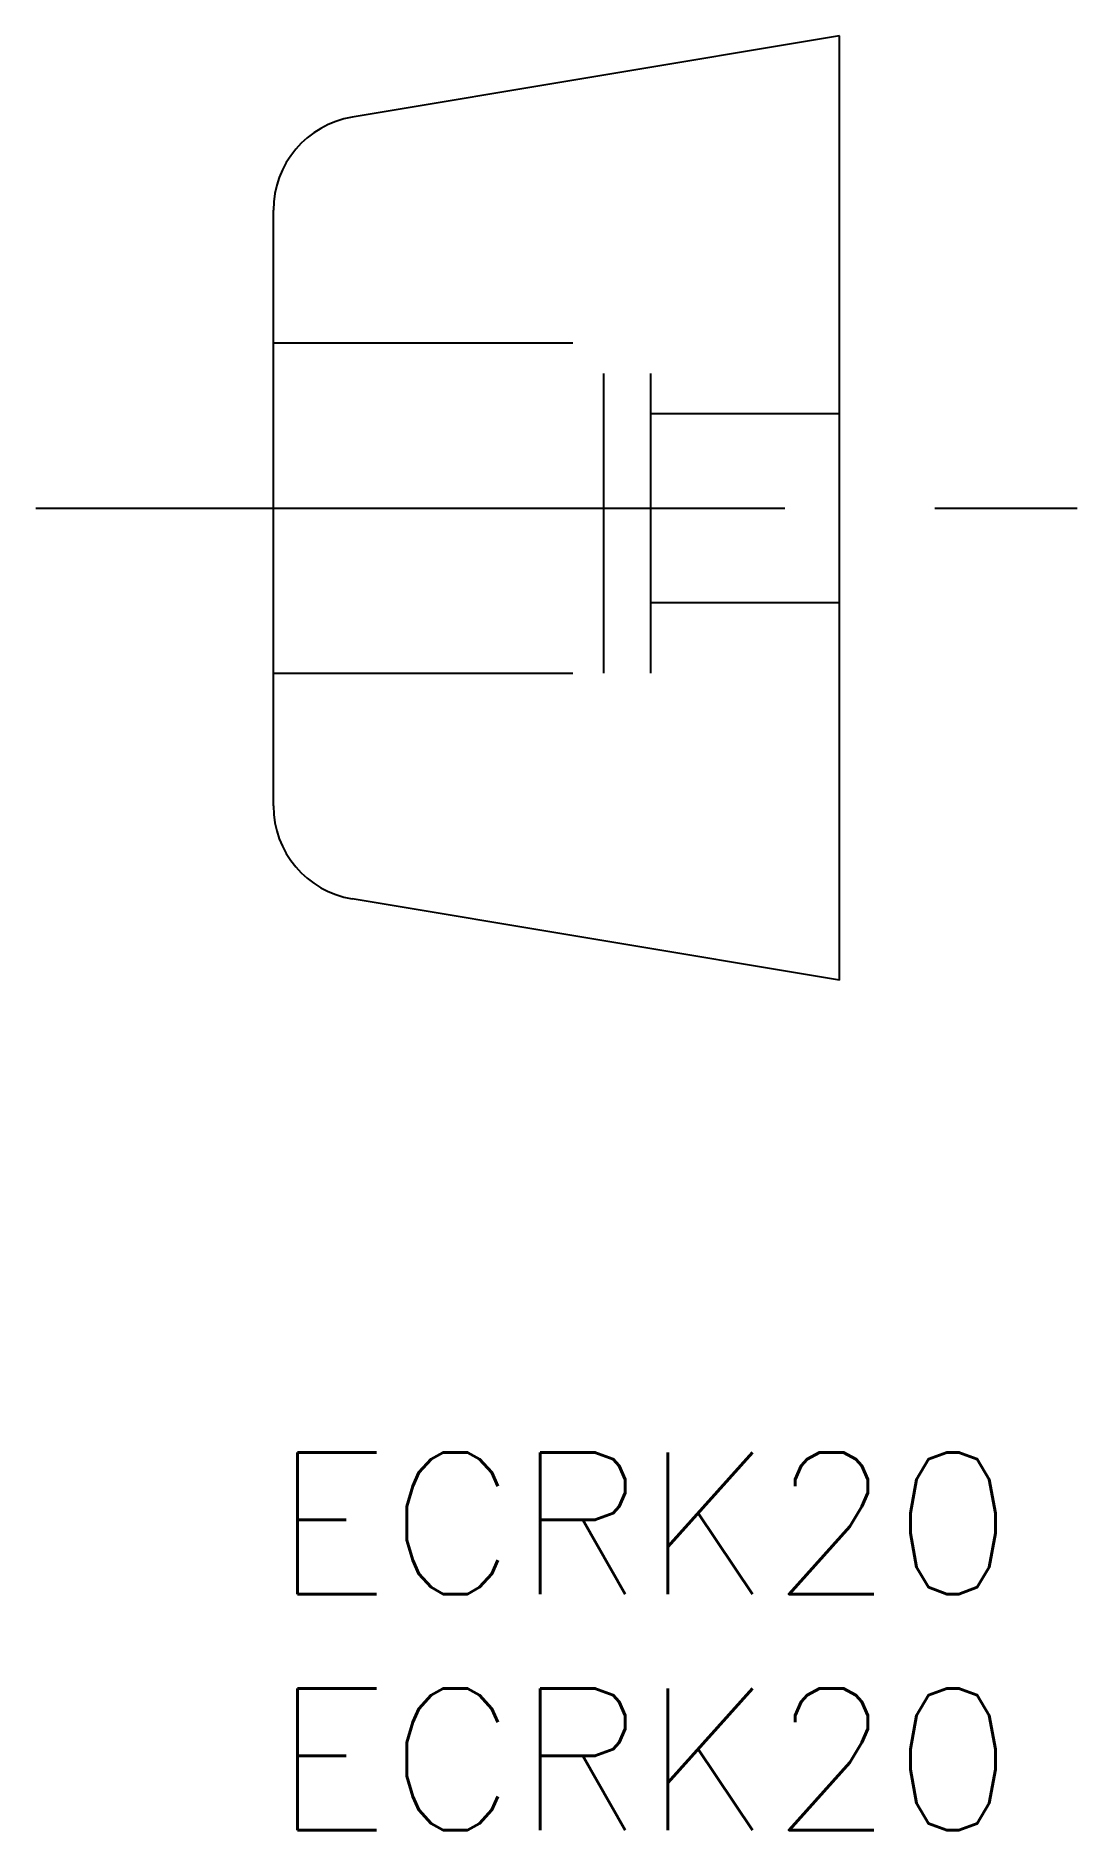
# Model space of a CAD drawing. Extents: x -5 to 17, y -8 to 30.
import ezdxf

# ---------------------------------------------------------------- set-up
doc = ezdxf.new("R2010")
doc.units = 0
doc.header["$LTSCALE"] = 0.5
doc.linetypes.add('CENTER', pattern=[50.8, 31.75, -6.35, 6.35, -6.35])
doc.linetypes.add('DASHED', pattern=[19.05, 12.7, -6.35])
for name, color, linetype in [('MSM_CENTER', 1, 'CENTER'), ('MSM_CONTINUOUS', 7, 'CONTINUOUS'), ('MSM_DASHED', 4, 'DASHED'), ('MSM_PART_NUMBER', 7, 'CONTINUOUS')]:
    doc.layers.add(name, color=color, linetype=linetype)
doc.styles.get("Standard").update_dxf_attribs({"font": 'txt.shx', "height": 1, "bigfont": 'bigfont.shx'})

# ---------------------------------------------------------------- blocks, each defined once
blk = doc.blocks.new('*U2')
at = {"layer": 'MSM_PART_NUMBER'}
blk.add_text('ECRK20', height=3, dxfattribs=at).set_placement((0, -3))
blk = doc.blocks.new('*U3')
at = {"layer": 'MSM_PART_NUMBER'}
blk.add_text('ECRK20', height=3, dxfattribs=at).set_placement((0, -8))

msp = doc.modelspace()

# ---------------------------------------------------------------- linework, layer by layer
at = {"layer": 'MSM_CENTER'}
msp.add_line((-5.033, 20), (17.033, 20), dxfattribs=at)
at = {"layer": 'MSM_CONTINUOUS'}
for p, q in [((12, 30), (1.671, 28.279)), ((12, 10), (12, 30)), ((0, 13.694), (0, 26.306)), ((12, 10), (1.671, 11.721))]:
    msp.add_line(p, q, dxfattribs=at)
for centre, start, end in [((2, 26.306), 99.4623, 180), ((2, 13.694), 180, 260.5377)]:
    msp.add_arc(centre, 2, start, end, dxfattribs=at)
at = {"layer": 'MSM_DASHED'}
for p, q in [((0, 23.5), (8, 23.5)), ((7, 16.5), (7, 23.5)), ((8, 16.5), (8, 23.5)), ((8, 22), (12, 22)), ((8, 18), (12, 18)), ((0, 16.5), (8, 16.5))]:
    msp.add_line(p, q, dxfattribs=at)

# ---------------------------------------------------------------- block references
at = {"layer": 'MSM_CONTINUOUS'}
for name in ['*U2', '*U3']:
    msp.add_blockref(name, (0, 0), dxfattribs=at)

doc.saveas('drawing.dxf')
